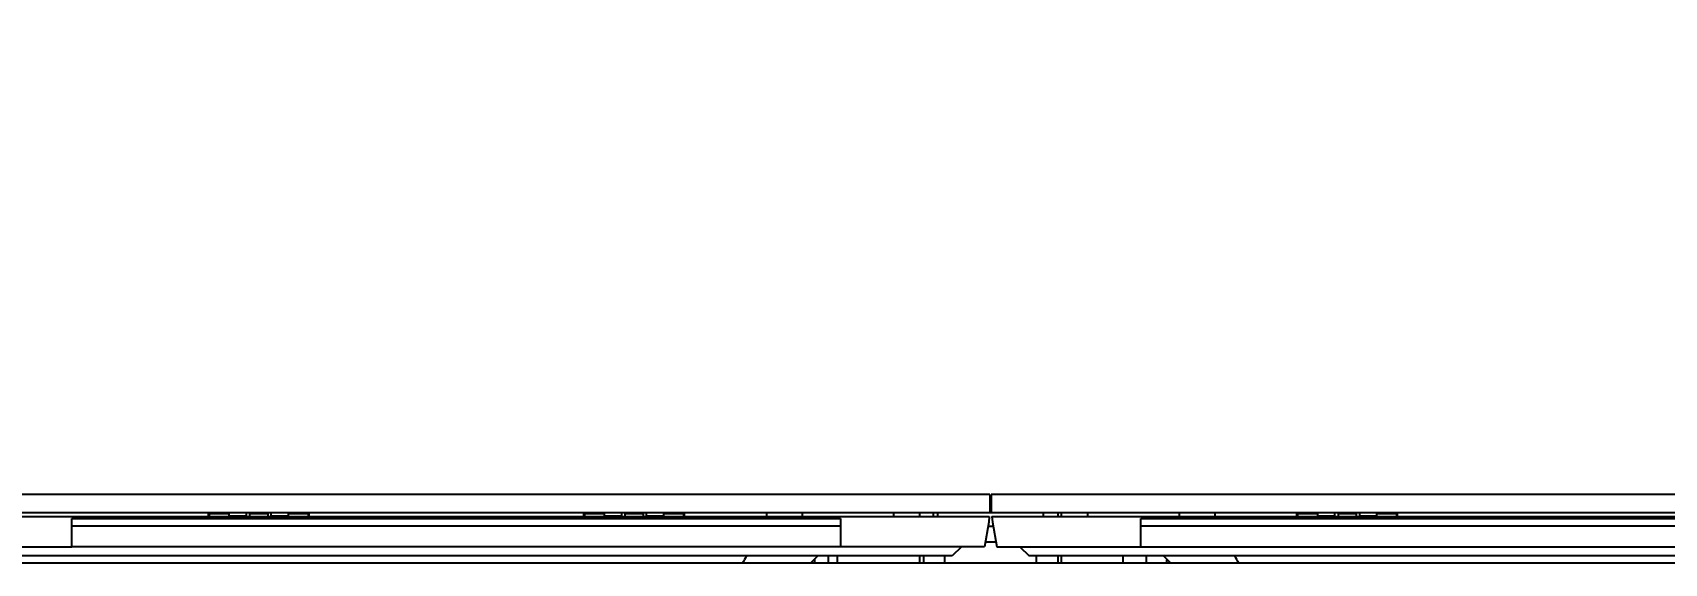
# Model space of a CAD drawing. Header units: millimetres. Extents: x -97344 to -49824, y -57049 to -40247.
# Drawn here: x -69644.4 to -69466, y -49589.6 to -49531.7 of the extents above; entities that cross this region are included whole.
import ezdxf

# ---------------------------------------------------------------- set-up
doc = ezdxf.new("R2010")
doc.units = ezdxf.units.MM
doc.header["$LTSCALE"] = 200
doc.header["$PDSIZE"] = -1
for name, color, linetype in [('02___PRT_ALL_AXES', 7, 'Continuous'), ('06___PRT_ALL_SURFS', 7, 'Continuous'), ('DIM', 3, 'Continuous'), ('LAY0011', 7, 'Continuous')]:
    doc.layers.add(name, color=color, linetype=linetype)
doc.styles.add('TSSD_Dimension', font='tssdeng.shx', dxfattribs={"width": 0.7, "bigfont": 'hztxt.shx'})
doc.dimstyles.new('TSSD_20_20', dxfattribs={"dimtxt": 60, "dimasz": 20, "dimexe": 20, "dimexo": 50, "dimgap": 20, "dimtad": 1, "dimdec": 0, "dimzin": 0, "dimdsep": 46, "dimtxsty": 'TSSD_Dimension', "dimblk": 'ARCHTICK', "dimcen": 0, "dimdle": 20, "dimclrt": 7, "dimadec": 0, "dimazin": 0, "dimtfac": 1, "dimtdec": 0, "dimtix": 1, "dimtmove": 2, "dimatfit": 3, "dimfxl": 1, "dimtolj": 1, "dimtzin": 0, "dimarcsym": 0})

# ---------------------------------------------------------------- blocks, each defined once
blk = doc.blocks.new('2250')
at = {"color": 7, "linetype": 'Continuous'}
for p, q in [((-45337.86, -64404.84), (-45577.42, -64404.84)), ((-45337.86, -64404.84), (-45337.86, -64406.84)), ((-45337.71, -64404.84), (-45337.71, -64406.84)), ((-45098.14, -64404.84), (-45337.71, -64404.84)), ((-45337.86, -64406.84), (-45577.21, -64406.84)), ((-45577.17, -64407.24), (-45337.93, -64407.24)), ((-45438.2, -64410.54), (-45438.2, -64407.44)), ((-45438.2, -64407.44), (-45354.2, -64407.44)), ((-45423.28, -64407.24), (-45423.28, -64406.94)), ((-45421, -64406.94), (-45423.28, -64406.94)), ((-45423.19, -64406.94), (-45423.19, -64407.24)), ((-45421, -64407.15), (-45421, -64406.84)), ((-45421, -64407.15), (-45420.87, -64407.2)), ((-45421, -64407.15), (-45419.15, -64407.15)), ((-45419.15, -64406.84), (-45419.15, -64407.15)), ((-45419.05, -64407.24), (-45419.15, -64407.15)), ((-45418.78, -64406.94), (-45418.78, -64407.24)), ((-45416.78, -64406.94), (-45418.78, -64406.94)), ((-45418.66, -64406.94), (-45418.66, -64406.84)), ((-45416.9, -64406.84), (-45416.9, -64406.94)), ((-45416.78, -64406.94), (-45416.78, -64407.24)), ((-45416.41, -64407.15), (-45416.51, -64407.24)), ((-45416.41, -64407.15), (-45416.41, -64406.84)), ((-45416.41, -64407.15), (-45414.56, -64407.15)), ((-45414.69, -64407.2), (-45414.56, -64407.15)), ((-45414.56, -64406.84), (-45414.56, -64407.15)), ((-45412.28, -64406.94), (-45414.56, -64406.94)), ((-45412.37, -64406.94), (-45412.37, -64407.24)), ((-45412.28, -64407.24), (-45412.28, -64406.94)), ((-45382.25, -64407.24), (-45382.25, -64406.94)), ((-45379.97, -64406.94), (-45382.25, -64406.94)), ((-45382.17, -64406.94), (-45382.17, -64407.24)), ((-45379.97, -64407.15), (-45379.97, -64406.84)), ((-45379.97, -64407.15), (-45379.85, -64407.19)), ((-45379.97, -64407.15), (-45378.12, -64407.15)), ((-45379.85, -64407.24), (-45379.85, -64407.19)), ((-45378.12, -64406.84), (-45378.12, -64407.15)), ((-45378.02, -64407.24), (-45378.12, -64407.15)), ((-45377.75, -64406.94), (-45377.75, -64407.24)), ((-45375.75, -64406.94), (-45377.75, -64406.94)), ((-45377.63, -64406.94), (-45377.63, -64406.84)), ((-45375.87, -64406.84), (-45375.87, -64406.94)), ((-45375.75, -64406.94), (-45375.75, -64407.24)), ((-45375.38, -64407.15), (-45375.48, -64407.24)), ((-45375.38, -64407.15), (-45375.38, -64406.84)), ((-45375.38, -64407.15), (-45373.53, -64407.15)), ((-45373.65, -64407.19), (-45373.53, -64407.15)), ((-45373.65, -64407.24), (-45373.65, -64407.19)), ((-45373.53, -64406.84), (-45373.53, -64407.15)), ((-45371.25, -64406.94), (-45373.53, -64406.94)), ((-45371.34, -64406.94), (-45371.34, -64407.24)), ((-45371.25, -64407.24), (-45371.25, -64406.94)), ((-45354.2, -64407.44), (-45354.2, -64410.54)), ((-45345.53, -64407.34), (-45345.51, -64406.84)), ((-45343.56, -64407.34), (-45343.56, -64406.84)), ((-45337.93, -64407.24), (-45337.97, -64407.85)), ((-45098.35, -64406.84), (-45337.71, -64406.84)), ((-45337.63, -64407.24), (-45337.59, -64407.85)), ((-45337.63, -64407.24), (-45098.39, -64407.24)), ((-45332, -64407.34), (-45332, -64406.84)), ((-45330.45, -64406.84), (-45330.45, -64407.34)), ((-45330.03, -64407.34), (-45330.05, -64406.84)), ((-45321.36, -64410.54), (-45321.36, -64407.44)), ((-45321.36, -64407.44), (-45237.36, -64407.44)), ((-45304.31, -64407.24), (-45304.31, -64406.94)), ((-45302.03, -64406.94), (-45304.31, -64406.94)), ((-45304.23, -64406.94), (-45304.23, -64407.24)), ((-45302.03, -64407.15), (-45302.03, -64406.84)), ((-45302.03, -64407.15), (-45301.91, -64407.19)), ((-45302.03, -64407.15), (-45300.18, -64407.15)), ((-45301.91, -64407.24), (-45301.91, -64407.19)), ((-45300.18, -64406.84), (-45300.18, -64407.15)), ((-45300.08, -64407.24), (-45300.18, -64407.15)), ((-45299.81, -64406.94), (-45299.81, -64407.24)), ((-45297.81, -64406.94), (-45299.81, -64406.94)), ((-45299.69, -64406.94), (-45299.69, -64406.84)), ((-45297.93, -64406.84), (-45297.93, -64406.94)), ((-45297.81, -64406.94), (-45297.81, -64407.24)), ((-45297.44, -64407.15), (-45297.54, -64407.24)), ((-45297.44, -64407.15), (-45297.44, -64406.84)), ((-45297.44, -64407.15), (-45295.59, -64407.15)), ((-45295.71, -64407.19), (-45295.59, -64407.15)), ((-45295.71, -64407.24), (-45295.71, -64407.19)), ((-45295.59, -64406.84), (-45295.59, -64407.15)), ((-45293.31, -64406.94), (-45295.59, -64406.94)), ((-45293.4, -64406.94), (-45293.4, -64407.24)), ((-45293.31, -64407.24), (-45293.31, -64406.94)), ((-45438.2, -64408.24), (-45354.2, -64408.24)), ((-45337.97, -64407.85), (-45338.45, -64410.54)), ((-45337.59, -64407.85), (-45337.11, -64410.54)), ((-45321.36, -64408.24), (-45237.36, -64408.24)), ((-45576.82, -64410.54), (-45438.2, -64410.54)), ((-45338.45, -64410.54), (-45354.2, -64410.54)), ((-45337.2, -64410.04), (-45338.36, -64410.04)), ((-45337.11, -64410.54), (-45188.2, -64410.54)), ((-45334.58, -64410.54), (-45333.58, -64411.54)), ((-45341.98, -64411.54), (-45576.71, -64411.54)), ((-45099.05, -64412.34), (-45576.51, -64412.34)), ((-45356.68, -64411.54), (-45357.48, -64412.34)), ((-45357.03, -64412.04), (-45357.18, -64412.04)), ((-45357.03, -64412.04), (-45357.03, -64412.34)), ((-45355.53, -64411.54), (-45355.53, -64412.34)), ((-45354.53, -64412.34), (-45354.53, -64411.54)), ((-45345.53, -64412.34), (-45345.53, -64411.54)), ((-45345.12, -64411.54), (-45345.12, -64412.34)), ((-45342.81, -64411.54), (-45342.81, -64412.34)), ((-45098.85, -64411.54), (-45333.58, -64411.54)), ((-45332.75, -64412.34), (-45332.75, -64411.54)), ((-45330.45, -64411.54), (-45330.45, -64412.34)), ((-45330.03, -64412.34), (-45330.03, -64411.54)), ((-45323.28, -64412.34), (-45323.28, -64411.54)), ((-45320.78, -64411.54), (-45320.78, -64412.34)), ((-45318.08, -64412.34), (-45318.88, -64411.54)), ((-45318.53, -64412.34), (-45318.53, -64412.04)), ((-45318.38, -64412.04), (-45318.53, -64412.04))]:
    blk.add_line(p, q, dxfattribs=at)
for centre, start, end in [((-45356.53, -64412.04), 165.0029, 180), ((-45319.03, -64412.04), 0, 14.9971)]:
    blk.add_arc(centre, 0.5, start, end, dxfattribs=at)
for centre, major_axis, ratio, start_param, end_param in [((-45337.78, -64407.34), (0, 6.3), 1, 1.491348, 1.545), ((-45355.38, -64416.97), (0, 10.62), 0.996166, 1.034134, 1.119749), ((-45320.18, -64416.97), (0, 10.62), 0.996166, -1.119749, -1.034134)]:
    blk.add_ellipse(centre, major_axis=major_axis, ratio=ratio, start_param=start_param, end_param=end_param, dxfattribs=at)
at = {"layer": '02___PRT_ALL_AXES', "color": 7, "linetype": 'Continuous'}
for p, q in [((-45362.28, -64406.84), (-45362.28, -64407.24)), ((-45358.38, -64406.84), (-45358.38, -64407.24)), ((-45348.38, -64406.84), (-45348.38, -64407.24)), ((-45327.18, -64406.84), (-45327.18, -64407.24)), ((-45317.18, -64406.84), (-45317.18, -64407.24)), ((-45313.28, -64406.84), (-45313.28, -64407.24))]:
    blk.add_line(p, q, dxfattribs=at)
at = {"layer": '06___PRT_ALL_SURFS', "color": 7, "linetype": 'Continuous'}
for p, q in [((-45354.2, -64410.54), (-45438.2, -64410.54)), ((-45340.98, -64410.54), (-45341.98, -64411.54))]:
    blk.add_line(p, q, dxfattribs=at)
at = {"layer": 'LAY0011', "color": 7, "linetype": 'Continuous'}
for p, q in [((-45098.35, -64406.84), (-45577.21, -64406.84)), ((-45337.59, -64408.34), (-45337.97, -64408.34))]:
    blk.add_line(p, q, dxfattribs=at)
blk = doc.blocks.new('*U1488')
at = {"layer": 'DIM', "color": 3}
blk.add_blockref('2250', (45347.11, 64440.65), dxfattribs=at)
blk = doc.blocks.new('*U1489')
at = {"layer": 'DIM', "color": 0, "linetype": 'ByBlock', "lineweight": -2, "transparency": 16777216}
blk.add_blockref('*U1488', (0, 0), dxfattribs=at)
blk = doc.blocks.new('_ArchTick')
at = {"color": 0, "linetype": 'ByBlock', "const_width": 0.5}
blk.add_lwpolyline([(-0.7071, -0.7071), (0.7071, 0.7071)], dxfattribs=at)
blk = doc.blocks.new('*D1596')
at = {"layer": 'Defpoints', "color": 0, "transparency": 16777216}
for p in [(-57789.66, -49147.97), (-69789.66, -49573.25), (-57789.66, -49573.25)]:
    blk.add_point(p, dxfattribs=at)
at = {"layer": 'DIM', "color": 0, "lineweight": -2, "transparency": 16777216}
for p, q in [((-69789.66, -49523.25), (-69789.66, -49127.97)), ((-57789.66, -49523.25), (-57789.66, -49127.97)), ((-69809.66, -49147.97), (-57769.66, -49147.97))]:
    blk.add_line(p, q, dxfattribs=at)
at = {"layer": 'DIM', "color": 0, "lineweight": -2, "transparency": 16777216, "xscale": 20, "yscale": 20, "zscale": 20, "rotation": 180}
blk.add_blockref('_ArchTick', (-69789.66, -49147.97), dxfattribs=at)
at = {"layer": 'DIM', "color": 0, "lineweight": -2, "transparency": 16777216, "xscale": 20, "yscale": 20, "zscale": 20}
blk.add_blockref('_ArchTick', (-57789.66, -49147.97), dxfattribs=at)
at = {"layer": 'DIM', "color": 7, "transparency": 16777216, "insert": (-63789.66, -49097.97), "char_height": 60, "attachment_point": 5, "style": 'TSSD_Dimension'}
blk.add_mtext('\\A1;12000', dxfattribs=at)

msp = doc.modelspace()

# ---------------------------------------------------------------- block references
at = {"layer": 'DIM', "color": 3}
msp.add_blockref('*U1489', (-69548.99, -49617.9), dxfattribs=at)

# ---------------------------------------------------------------- dimensions: what is measured, and where the dimension line sits
at = {"layer": 'DIM'}
dim = msp.add_linear_dim(base=(-57789.66, -49147.97), p1=(-69789.66, -49573.25), p2=(-57789.66, -49573.25), dimstyle='TSSD_20_20', dxfattribs=at)
dim.commit()
dim.dimension.update_dxf_attribs({"geometry": '*D1596', "text_midpoint": (-63789.66, -49097.97)})

doc.saveas('drawing.dxf')
